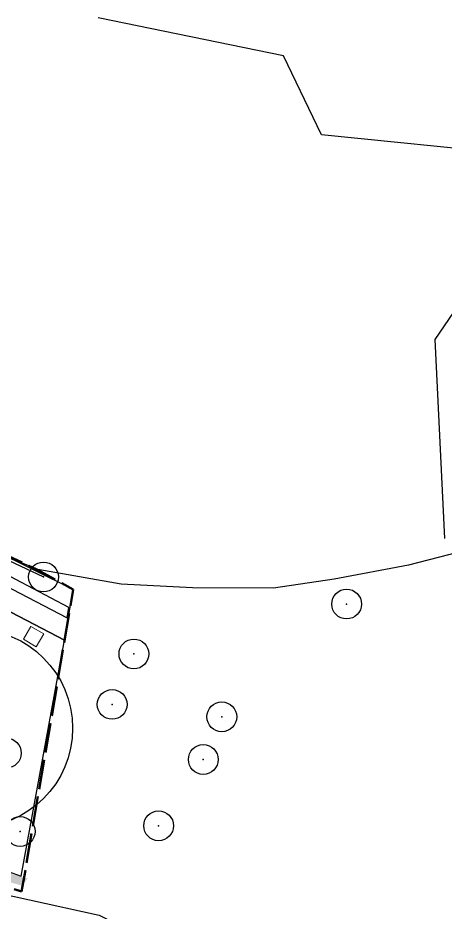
# Model space of a CAD drawing. Header units: metres. Extents: x 372109 to 376137, y 236217 to 239160.
# Drawn here: x 374407.7 to 374579.7, y 238280 to 238640.2 of the extents above; entities that cross this region are included whole.
import ezdxf

# ---------------------------------------------------------------- set-up
doc = ezdxf.new("R2010")
doc.units = ezdxf.units.M
doc.header["$MEASUREMENT"] = 0
doc.header["$PDMODE"] = 32
doc.header["$PDSIZE"] = 12
doc.linetypes.add('ACAD_ISO02W100', pattern=[15, 12, -3])
for name, color, linetype, lineweight, true_color in [('Areas ... Camping', 96, 'Continuous', 25, 0x008000), ('License ... License Boundary', 1, 'ACAD_ISO02W100', 50, 0xff0000), ('Natural ... Trees', 96, 'Continuous', 25, 0x008000), ('Natural ... Water', 176, 'Continuous', 25, 0x000080), ('NOC ... DK Radius', 216, 'Continuous', 25, 0x800080), ('Paths ... Fire', 253, 'Continuous', 25, 0xa0a0a4), ('Paths ... Roads', 56, 'Continuous', 25, 0x808000), ('Power ... 32', 5, 'Continuous', 25, 0x0000ff), ('Power ... Distro', 3, 'Continuous', 25, 0x00ff00), ('Structures', 18, 'Continuous', 18, 0x000000)]:
    doc.layers.add(name, color=color, linetype=linetype, lineweight=lineweight, true_color=true_color)

# ---------------------------------------------------------------- blocks, each defined once
blk = doc.blocks.new('Clearspan 6x6')
at = {"layer": 'Structures'}
for p, q in [((3, 3), (-3, 3)), ((-3, 3), (-3, -3)), ((3, -3), (3, 3)), ((-3, -3), (3, -3))]:
    blk.add_line(p, q, dxfattribs=at)

msp = doc.modelspace()

# ---------------------------------------------------------------- hatches: boundary and pattern name
at = {"layer": 'Paths ... Roads', "transparency": 33554687}
msp.add_hatch(color=256, dxfattribs=at).paths.add_polyline_path([(374311.08, 238181.49), (374316.83, 238175.83), (374316.95, 238178.56), (374317.23, 238181.56), (374318.33, 238185.2), (374320.19, 238188.24), (374321.34, 238190.62), (374323.57, 238196.23), (374327.25, 238202.27), (374330.41, 238206.96), (374332.23, 238209.92), (374337.11, 238217.25), (374342.17, 238224.86), (374346.14, 238230.73), (374349.26, 238235.59), (374353.39, 238242.03), (374355.46, 238246.15), (374357.28, 238249.56), (374359.3, 238254.13), (374360.92, 238258.91), (374363.19, 238265.51), (374365.01, 238271.02), (374366.51, 238276.64), (374368.05, 238281.7), (374370.19, 238287.74), (374372.1, 238292.68), (374373.55, 238296.08), (374376.19, 238298.18), (374379.75, 238298.79), (374383.39, 238297.9), (374389.34, 238296.44), (374396.51, 238294.34), (374405.5, 238291.75), (374409.35, 238290.69), (374411.65, 238293.57), (374400.64, 238296.52), (374392.34, 238298.91), (374384.53, 238302.07), (374381, 238305.59), (374373.03, 238308.91), (374370.76, 238302.68), (374368.17, 238294.42), (374367.08, 238289.56), (374364.69, 238281.46), (374362.34, 238273.97), (374360.76, 238268.5), (374358.49, 238262.15), (374357.36, 238258.06), (374355.41, 238253.16), (374353.27, 238248.62), (374349.38, 238241.82), (374343.31, 238232.63), (374340.68, 238228.79), (374338.69, 238226.23), (374330.68, 238213.6), (374324.56, 238203.76), (374317.23, 238191.13), (374315.86, 238187.24), (374314.76, 238184.41), (374313.99, 238183.07), (374313.1, 238182.22), (374311.77, 238181.82)], flags=0)

# ---------------------------------------------------------------- linework, layer by layer
at = {"layer": 'Areas ... Camping', "flags": 128}
for points in [[(374367.33, 238431.03), (374368, 238420), (374426.46, 238389.58), (374430, 238410), (374382.22, 238433.54), (374374.05, 238438.5)], [(374377.19, 238307.18), (374382.76, 238303.83), (374409.03, 238294.45), (374426.46, 238389.58), (374368.25, 238419.88), (374374, 238352), (374375, 238340)]]:
    msp.add_lwpolyline(points, close=True, dxfattribs=at)
at = {"layer": 'License ... License Boundary', "flags": 128}
msp.add_lwpolyline([(374191.54, 238455.62), (374198.75, 238453.27), (374202.8, 238449.22), (374203.12, 238443.96), (374200.05, 238438.7), (374197.29, 238434.97), (374188.63, 238427.04), (374181.74, 238422.91), (374180.21, 238402.42), (374174.78, 238385.58), (374166.44, 238370.51), (374158.59, 238361.36), (374160.04, 238344.92), (374159.4, 238330.75), (374153.65, 238324.52), (374151.86, 238310.35), (374135.83, 238290.91), (374130.81, 238274.72), (374130.62, 238258.86), (374133.42, 238247.48), (374130.92, 238230.28), (374131.05, 238216.12), (374127.88, 238208.87), (374119.34, 238199.9), (374107.1, 238191.12), (374103.14, 238189.29), (374096.6, 238192.89), (374092.31, 238179.02), (374099.96, 238175.6), (374102.16, 238169.42), (374103.22, 238162.44), (374102.04, 238157.71), (374099.06, 238152.99), (374096.6, 238144.11), (374094.35, 238138.79), (374082.05, 238119.57), (374075.08, 238110.94), (374070.35, 238101.48), (374066.8, 238091.9), (374058.99, 238087.76), (374051.37, 238086.85), (374042.95, 238084.5), (374025.7, 238072.44), (374011.13, 238061.1), (374003.27, 238042.07), (373997.6, 238031.79), (373997.93, 238021.74), (373998.74, 238015.27), (373990.72, 237997.77), (373993.96, 237987.17), (373994.44, 237967.33), (373997.28, 237951.78), (374006.51, 237936.07), (374018.01, 237930.32), (374027.59, 237925.79), (374046.75, 237938.45), (374051.6, 237947.2), (374055.03, 237955.12), (374057.99, 237958.55), (374066.62, 237958.08), (374074.32, 237954.02), (374081.83, 237952.18), (374100.44, 237947.57), (374134.45, 237938.74), (374153.4, 237933.64), (374181.66, 237927.16), (374207.33, 237920.93), (374224.02, 237917.69), (374225.21, 237917.77), (374227.59, 237924.16), (374236.72, 237922.36), (374242.88, 237936.88), (374251.71, 237957.29), (374257.05, 237969.03), (374301.43, 237960.2), (374350.07, 238081.85), (374367.43, 238144.1), (374373.26, 238201.59), (374378.12, 238242.25), (374377.47, 238290.02), (374377.95, 238296.18), (374399.01, 238291.64), (374409.21, 238288.24), (374430, 238410), (374415.05, 238418.16), (374382.22, 238433.54), (374364.22, 238444.46), (374191.87, 238462.99)], close=True, dxfattribs=at)
at = {"layer": 'Natural ... Trees'}
for p in [(374540.05, 238404.11), (374454.41, 238384), (374445.66, 238363.68), (374489.79, 238358.68), (374403.06, 238344.08), (374482.34, 238341.47), (374408.6, 238312.49), (374464.35, 238314.78)]:
    msp.add_point(p, dxfattribs=at)
at = {"layer": 'Natural ... Water'}
for points in [[(374579.58, 238430.48), (374575.64, 238510.74), (374607.44, 238557.24), (374607.04, 238585.34), (374529.99, 238593.19), (374514.69, 238624.99), (374440.03, 238640.24)], [(374589.37, 238426.12), (374564.97, 238419.74), (374535.09, 238414.18), (374510.55, 238410.46), (374478, 238410.62), (374449.31, 238412.08), (374415.76, 238417.98), (374393.53, 238427.05), (374363.61, 238444.69)], [(374384.15, 238291.08), (374440.48, 238278.78), (374484.35, 238256.63)]]:
    msp.add_lwpolyline(points, dxfattribs=at)
at = {"layer": 'NOC ... DK Radius'}
msp.add_circle((374389.75, 238354.07), 40, dxfattribs=at)
at = {"layer": 'Paths ... Fire', "flags": 128}
msp.add_lwpolyline([(374367.46, 238429.84), (374427.47, 238398.52), (374428.22, 238402.72), (374371.2, 238432.81), (374367.46, 238429.84)], close=True, dxfattribs=at)
at = {"layer": 'Power ... 32'}
msp.add_line((374384.74, 238430.85), (374418, 238415), dxfattribs=at)
at = {"layer": 'Power ... Distro'}
msp.add_point((374418, 238415), dxfattribs=at)

# ---------------------------------------------------------------- block references
at = {"layer": 'Structures', "rotation": 330}
msp.add_blockref('Clearspan 6x6', (374414, 238391), dxfattribs=at)

doc.saveas('drawing.dxf')
